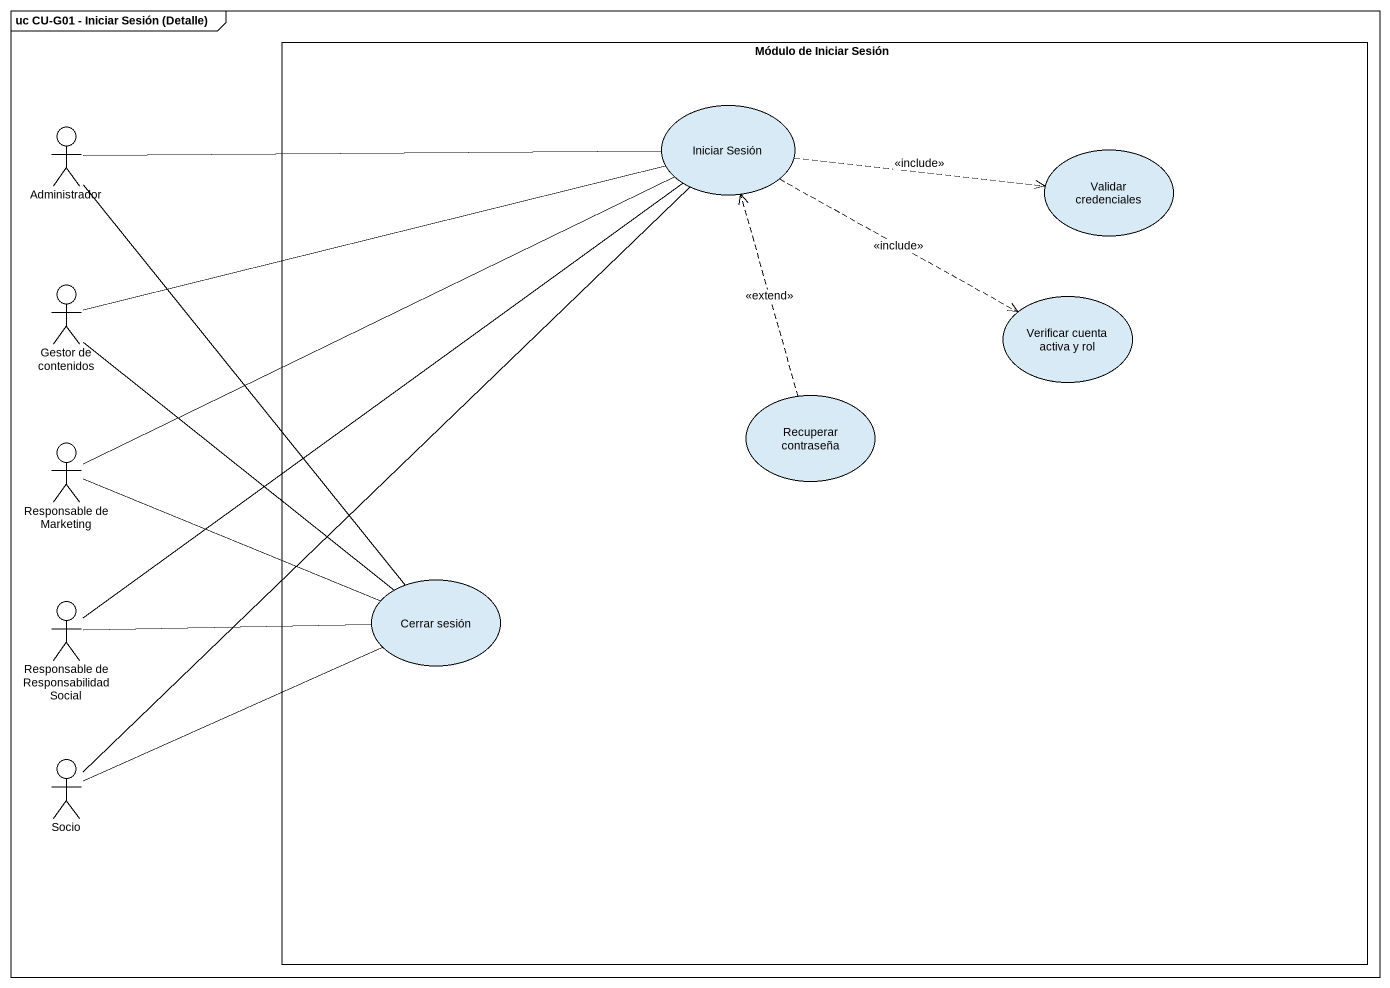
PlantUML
@startuml
mainframe uc CU-G01 - Iniciar Sesión (Detalle)
rectangle "Módulo de Iniciar Sesión" as Módulo_de_Iniciar_Sesión {
  usecase "Iniciar Sesión" as Iniciar_Sesión
  usecase "Validar credenciales" as Validar_credenciales
  usecase "Verificar cuenta activa y rol" as Verificar_cuenta_activa_y
  usecase "Recuperar contraseña" as Recuperar_contraseña
  usecase "Cerrar sesión" as Cerrar_sesión
}
actor Administrador
actor "Gestor de contenidos" as Gestor_de_contenidos
actor "Responsable de Marketing" as Responsable_de_Marketing
actor "Responsable de Responsabilidad Social" as Responsable_de
actor Socio
Iniciar_Sesión .right.> Validar_credenciales : <<include>>
Iniciar_Sesión .right.> Verificar_cuenta_activa_y : <<include>>
Administrador -right- Iniciar_Sesión
Administrador -- Cerrar_sesión
Gestor_de_contenidos -right- Iniciar_Sesión
Gestor_de_contenidos -- Cerrar_sesión
Recuperar_contraseña .up.> Iniciar_Sesión : <<extend>>
Responsable_de_Marketing -right- Iniciar_Sesión
Responsable_de_Marketing -right- Cerrar_sesión
Responsable_de -up- Iniciar_Sesión
Responsable_de -right- Cerrar_sesión
Socio -up- Iniciar_Sesión
Socio -right- Cerrar_sesión
@enduml
